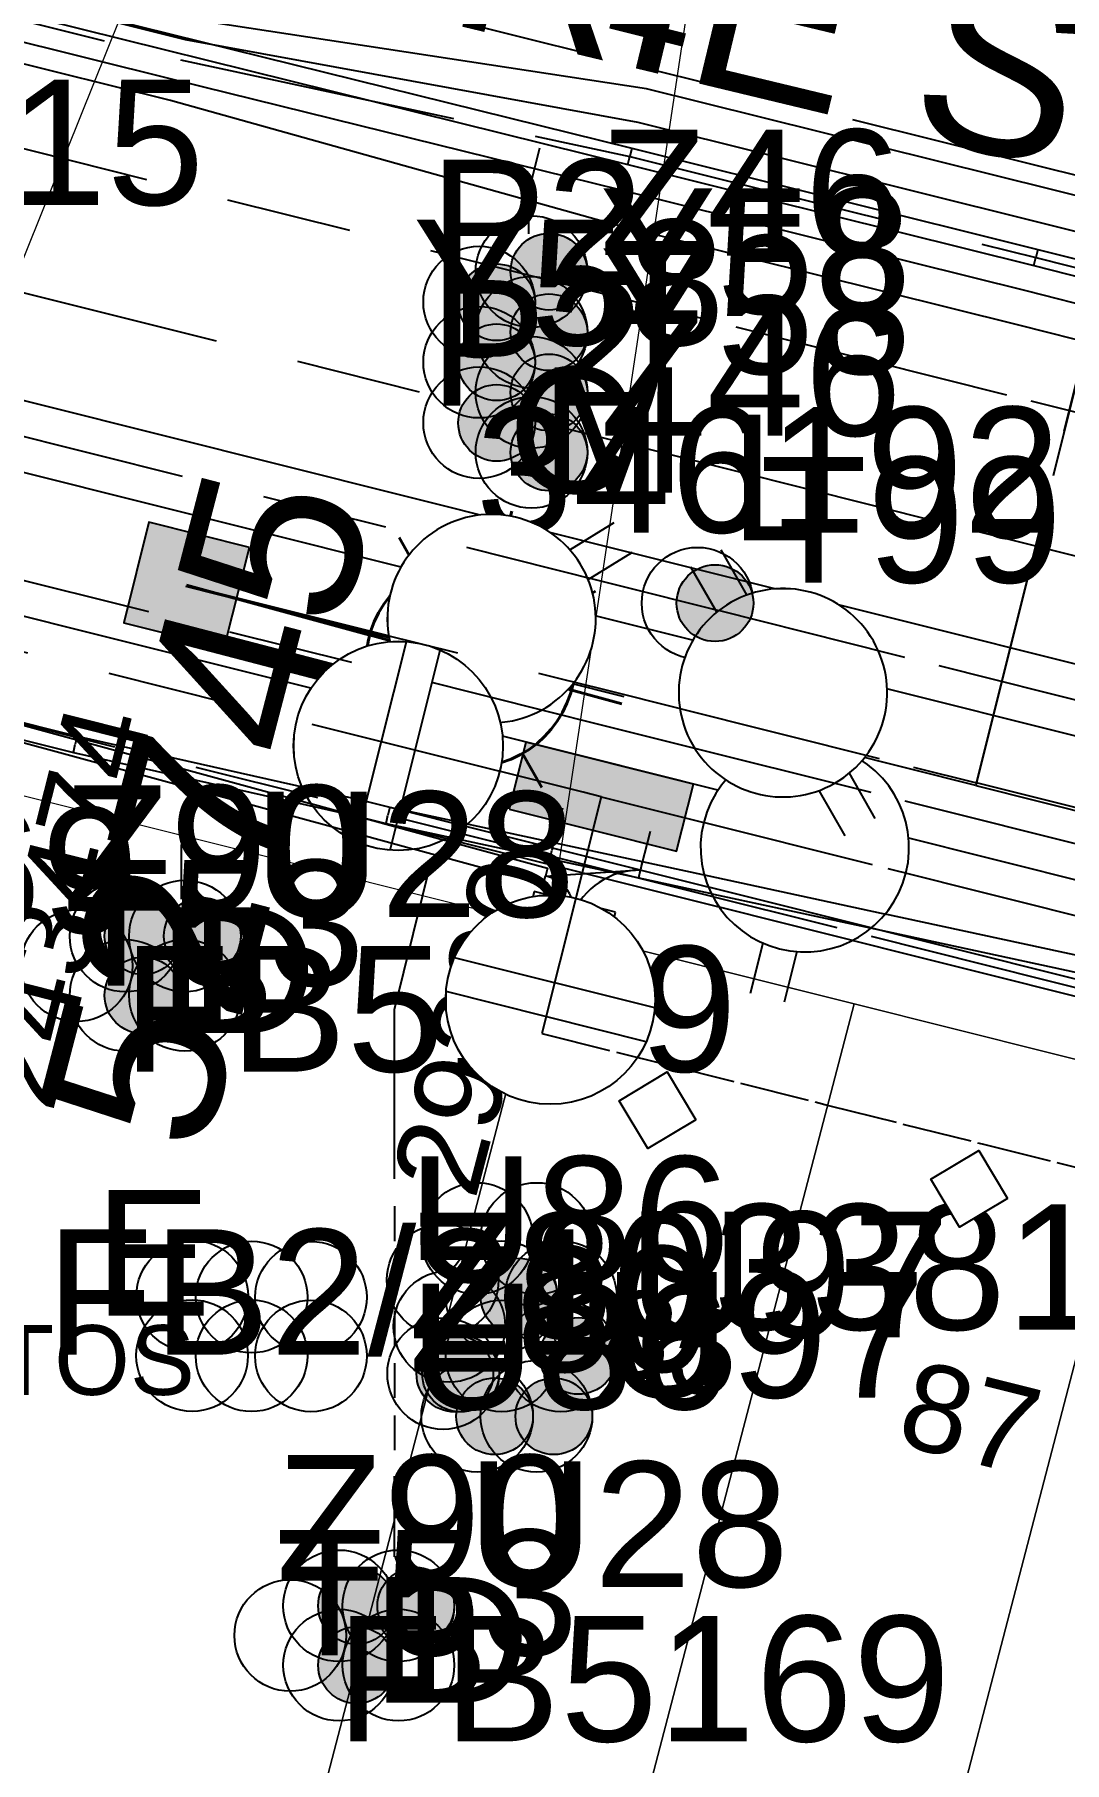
# Model space of a CAD drawing. Header units: metres. Extents: x 313711 to 315840, y 6256069 to 6257554.
# Drawn here: x 315219.02 to 315233.78, y 6256519.27 to 6256544.05 of the extents above; entities that cross this region are included whole.
import ezdxf
from ezdxf.enums import TextEntityAlignment as Align

# ---------------------------------------------------------------- set-up
doc = ezdxf.new("R2010")
doc.units = ezdxf.units.M
for name, pattern in [('Cable Exist OH', [1, 1, 0]), ('Cable Exist UG', [8.2, 4, -1.2, 1.8, -1.2]), ('DASHED', [0.75, 0.5, -0.25])]:
    doc.linetypes.add(name, pattern=pattern)
doc.layers.get('0').update_dxf_attribs({"color": 6})
for name, color, linetype in [('_User DUCT CONFIGS', 7, 'Continuous'), ('_User EARTHING', 7, 'Continuous'), ('Duct_SP_EXT', 7, 'Continuous'), ('Equip_LV_EXT', 7, 'Continuous'), ('Equip_SP_SL_EXT', 7, 'Continuous'), ('Mains_HV_EXT', 7, 'Continuous'), ('Mains_LV_EXT', 7, 'Continuous'), ('Mains_SL_EXT', 7, 'Continuous'), ('Mains_TR_EXT', 7, 'Continuous'), ('Services_SP_EXT', 7, 'Continuous'), ('SupportsUG_SP_LV_EXT', 7, 'Continuous'), ('SupportsUG_SP_LV_SL_EXT', 7, 'Continuous'), ('Trench_SP_EXT', 7, 'Continuous')]:
    doc.layers.add(name, color=color, linetype=linetype)
for name, color, linetype, lineweight in [('Cadastre Land Parcels_SP_EXT', 9, 'Continuous', 5), ('Cadastre Road Names_SP_HV_LV_SL_EXT', 9, 'Continuous', 5), ('Cadastre Roads_SP_EXT', 9, 'Continuous', 5)]:
    doc.layers.add(name, color=color, linetype=linetype, lineweight=lineweight)
doc.layers.add('UNKNOWN_FEATURES', color=1, linetype='DASHED', plot=False)
doc.styles.add('COLUMN_LABEL', font='arial.ttf')
doc.styles.add('iecARIAL', font='arial.ttf', dxfattribs={"height": 2})
doc.styles.add('iecNAME', font='times.ttf')
doc.styles.add('POLE_LABEL', font='arial.ttf')
doc.styles.get("Standard").update_dxf_attribs({"font": 'arial.ttf'})
doc.linetypes.add('Cable E UG', pattern='A,6,-0.5,["E",Standard,S=1.7,R=0,X=0.5,Y=-1],-2.9', length=9.4)
doc.linetypes.add('Cable P UG', pattern='A,6,-0.5,["P",Standard,S=1.7,R=0,X=0.5,Y=-1],-2.9', length=9.4)

# ---------------------------------------------------------------- blocks, each defined once
blk = doc.blocks.new('COLUMN_EXT')
blk.add_hatch(color=256).paths.add_polyline_path([(-1.485, 1.485), (-1.485, -1.485), (1.485, -1.485), (1.485, 1.485)])
blk.add_lwpolyline([(-1.485, -1.485), (1.485, -1.485), (1.485, 1.485), (-1.485, 1.485)], close=True)
for tag, height, style, flags, p in [('ASSET_NUM', 2.5, 'COLUMN_LABEL', 8, (2, 2)), ('STRUCTURE_PLANT_NUMBER', 0.2, 'POLE_LABEL', 9, (1.813, 0.031)), ('STREET_CODE', 0.2, 'COLUMN_LABEL', 9, (1.813, -0.2))]:
    blk.add_attdef(tag, text='', height=height, dxfattribs=dict(style=style, flags=flags)).set_placement(p, align=Align.MIDDLE_LEFT)
at = {"flags": 9}
for tag, p in [('COLUMN_TYPE', (1.813, -0.4)), ('OWNED_BY', (1.813, -0.6)), ('STATE', (1.813, -0.8)), ('USAGE', (1.813, -1)), ('LEGEND', (1.813, -1.2)), ('LOCATION', (1.813, -1.4)), ('STREETNAME', (1.813, -1.6)), ('SUBURB', (1.813, -1.8)), ('NOTES', (1.813, -2))]:
    blk.add_attdef(tag, text='', height=0.2, dxfattribs=at).set_placement(p, align=Align.MIDDLE_LEFT)
at = {"flags": 1}
blk.add_attdef('Z', (1.813, -2.351), '', height=0.2, dxfattribs=at)
blk = doc.blocks.new('PILLAR_EXT')
blk.add_hatch(color=256).paths.add_polyline_path([(-2.475, 0.99), (-2.475, -0.99), (2.475, -0.99), (2.475, 0.99)])
blk.add_lwpolyline([(-2.475, -0.99), (2.475, -0.99), (2.475, 0.99), (-2.475, 0.99)], close=True)
at = {"style": 'iecARIAL', "flags": 8}
blk.add_attdef('ASSET_NUM', (1.5, 3.5), '', height=2.5, dxfattribs=at)
for tag, p, flags in [('OWNED_BY', (0, -0.2), 9), ('STATE', (0, -0.4), 9), ('SUPPORT_TYPE', (0, -0.6), 9), ('USAGE', (0, -0.8), 9), ('LEGEND', (0, -1), 9), ('LOCATION', (0, -1.2), 9), ('NOTES', (0, -1.4), 9), ('PARENT', (0, -1.6), 9), ('STREETNAME', (0, -1.8), 9), ('SUBURB', (0, -2), 1)]:
    blk.add_attdef(tag, p, '', height=0.2, dxfattribs=dict(flags=flags))
blk = doc.blocks.new('DUCT_EXT')
blk.add_circle((0, 0.8), 0.8)
at = {"flags": 1}
blk.add_attdef('Z', (0, 0), '', height=0.2, dxfattribs=at)
at = {"flags": 9}
for tag, p in [('DUCT_CODE', (0, 0)), ('XSECT_TYPE', (0, -0.2)), ('FB_REFERENCE', (0, -0.4)), ('STATE', (0, -0.6)), ('NOTES', (0, -0.8))]:
    blk.add_attdef(tag, text='', height=0.2, dxfattribs=at).set_placement(p, align=Align.MIDDLE_LEFT)
blk = doc.blocks.new('SL_LANTERN_EXT')
at = {"lineweight": 40}
for p, q in [((0, 1.968), (0, 6.468)), ((-1.459, 5.676), (-1.061, 5.278)), ((1.458, 5.676), (1.06, 5.278)), ((-2.25, 4.218), (2.25, 4.218)), ((-1.459, 2.759), (-1.061, 3.157)), ((1.458, 2.759), (1.06, 3.157)), ((0, 0), (0, 2.721))]:
    blk.add_line(p, q, dxfattribs=at)
blk.add_circle((0, 4.218), 1.5, dxfattribs=at)
at = {"style": 'iecARIAL', "flags": 8}
blk.add_attdef('ASSET_NUM', (1.5, 1.5), '', height=2.5, dxfattribs=at)
for tag, p, height, flags in [('CONSTRUCTED_VOLTAGE', (0.981, -0.653), 0.2, 9), ('CONTROL_TYPE', (0.981, -0.853), 0.2, 9), ('LANTERN_PURPOSE', (0.981, -1.053), 0.2, 9), ('LNUMBER', (2.181, -3.253), 2.5, 8), ('LANTERN_TYPE', (0.981, -1.253), 0.2, 9), ('OPERATING_VOLTAGE', (0.981, -1.653), 0.2, 9), ('NO_PHASES', (0.981, -1.453), 0.2, 9), ('ORIENTATION', (0.981, -1.853), 0.2, 9), ('OWNED_BY', (0.981, -2.053), 0.2, 9), ('STATE', (0.981, -2.253), 0.2, 9), ('CEXIST', (0.981, -2.653), 0.2, 9), ('USAGE', (0.981, -2.453), 0.2, 9), ('CNEW', (0.981, -2.853), 0.2, 9), ('CNUMBER', (0.981, -3.053), 0.2, 9), ('CREMOVE', (0.981, -3.253), 0.2, 9), ('CREPLACE', (0.981, -3.453), 0.2, 9), ('LKINGHEIGHT', (0.981, -3.653), 0.2, 9), ('LBRACKET', (0.981, -3.853), 0.2, 9), ('LBRACKETVOCAB', (0.981, -4.053), 0.2, 9), ('LCATEGORY', (0.981, -4.253), 0.2, 9), ('LCHARGE1', (0.981, -4.453), 0.2, 9), ('LCHARGE1PERCENT', (0.981, -4.653), 0.2, 9), ('LCHARGE2', (0.981, -4.853), 0.2, 9), ('LCHARGE2PERCENT', (0.981, -5.053), 0.2, 9), ('LCHARGE3', (0.981, -5.253), 0.2, 9), ('LCHARGE3PERCENT', (0.981, -5.453), 0.2, 9), ('LEXIST', (0.981, -5.653), 0.2, 9), ('LLAMP', (0.981, -5.853), 0.2, 9), ('LLAMPVOCAB', (0.981, -6.053), 0.2, 9), ('LMAST', (0.981, -6.253), 0.2, 9), ('LMASTVOCAB', (0.981, -6.453), 0.2, 9), ('LNEW', (0.981, -6.653), 0.2, 9), ('LANTNUMBER', (0.981, -6.853), 0.2, 9), ('LOUTREACH', (0.981, -7.253), 0.2, 9), ('LOUTREACHVOCAB', (0.981, -7.453), 0.2, 9), ('LRATECODE', (0.981, -7.653), 0.2, 9), ('LREMOVE', (0.981, -7.853), 0.2, 9), ('LREPLACE', (0.981, -8.053), 0.2, 9), ('LTYPE', (0.981, -8.253), 0.2, 9), ('LTYPEVOCAB', (0.981, -8.453), 0.2, 9), ('LEGEND', (0.981, -8.653), 0.2, 9), ('LOCATION', (0.981, -8.853), 0.2, 9), ('NOTES', (0.981, -9.053), 0.2, 9), ('STREETNAME', (0.981, -9.253), 0.2, 9), ('SUBURB', (0.981, -9.453), 0.2, 1)]:
    blk.add_attdef(tag, p, '', height=height, dxfattribs=dict(flags=flags))
blk = doc.blocks.new('CCP_EXT')
at = {"flags": 9}
for tag, p in [('ORIENTATION', (0, -0.8)), ('OWNED_BY', (0, -1)), ('USAGE', (0, -1.2)), ('LEGEND', (0, -1.4)), ('STATE', (0, -1.8)), ('LIFE_SUPPORT', (0, -1.6)), ('NOTES', (0, -2))]:
    blk.add_attdef(tag, text='', height=0.2, dxfattribs=at).set_placement(p, align=Align.MIDDLE_LEFT)
blk.add_wipeout([(0, 0.566), (0.566, 0), (0, -0.566), (-0.566, 0)])
blk.add_lwpolyline([(-0.566, 0), (0, 0.566), (0.566, 0), (0, -0.566), (-0.566, 0)])
at = {"flags": 1}
blk.add_attdef('Z', (0, 0), '', height=0.2, dxfattribs=at)
at = {"flags": 9}
for tag, p in [('CCP_TYPE', (0, 0)), ('CONSTRUCTED_VOLTAGE', (0, -0.2)), ('NO_PHASES', (0, -0.4)), ('OPERATING_VOLTAGE', (0, -0.6))]:
    blk.add_attdef(tag, text='', height=0.2, dxfattribs=at).set_placement(p, align=Align.MIDDLE_LEFT)
blk = doc.blocks.new('WARNING_FEATURE_EXT')
h = blk.add_hatch(color=2)
h.dxf.hatch_style = 1
h.paths.add_polyline_path([(0.001, 1.995), (-0.994, -0.001), (0.997, -0.001)])
at = {"color": 18, "true_color": 0x000000}
blk.add_lwpolyline([(-0.994, -0.001), (0.001, 1.995), (0.997, -0.001)], close=True, dxfattribs=at)
at = {"color": 18, "true_color": 0x000000, "insert": (0.001, 0.872), "char_height": 1.5, "attachment_point": 5, "line_spacing_factor": 1.5, "style": 'iecNAME'}
blk.add_mtext_dynamic_manual_height_columns('!', width=1.5, gutter_width=4, heights=[0], dxfattribs=at)
at = {"color": 2, "flags": 1}
for tag, p in [('STATE', (1.191, 2.008)), ('HAZMAT_ID', (1.191, 0.723))]:
    blk.add_attdef(tag, p, '', height=0.8, dxfattribs=at)
at = {"color": 2}
blk.add_attdef('WARNING_TYPE', text='', height=1, dxfattribs=at).set_placement((-4.067, -1.217), (4.875, -1.217), align=Align.ALIGNED)
at = {"color": 2, "flags": 1}
blk.add_attdef('WARNING_DESC', text='', height=0.8, dxfattribs=at).set_placement((1.191, -0.562), align=Align.MIDDLE_CENTER)
blk = doc.blocks.new('LV_UG_LINKS_OPEN_EXT')
for p, q in [((-0.249, 1.473), (-0.249, 2.22)), ((0.249, 1.473), (0.249, 2.22)), ((-0.249, -1.473), (-0.249, -2.22)), ((0.249, -1.473), (0.249, -2.22))]:
    blk.add_line(p, q)
at = {"flags": 9}
for tag, p in [('ACTUAL_STATUS', (0, 0)), ('CONSTRUCTED_VOLTAGE', (0, -0.2)), ('NO_PHASES', (0, -0.4)), ('OPERATING_VOLTAGE', (0, -0.6)), ('ORIENTATION', (0, -0.8)), ('STATE', (0, -1)), ('SWITCH_TYPE', (0, -1.2)), ('USAGE', (0, -1.4)), ('NOTES', (0, -1.6))]:
    blk.add_attdef(tag, text='', height=0.2, dxfattribs=at).set_placement(p, align=Align.MIDDLE_LEFT)
at = {"flags": 1}
blk.add_attdef('Z', (0, 0), '', height=0.2, dxfattribs=at)
blk.add_wipeout([(-0.249, 1.473), (-0.432, 1.43), (-0.608, 1.365), (-0.774, 1.278), (-0.928, 1.171), (-1.067, 1.045), (-1.19, 0.903), (-1.294, 0.747), (-1.377, 0.579), (-1.439, 0.402), (-1.478, 0.218), (-1.494, 0.031), (-1.486, -0.156), (-1.455, -0.341), (-1.4, -0.521), (-1.324, -0.692), (-1.227, -0.853), (-1.11, -1), (-0.976, -1.131), (-0.827, -1.244), (-0.664, -1.338), (-0.491, -1.411), (-0.311, -1.461), (-0.125, -1.489), (0.062, -1.493), (0.249, -1.473), (0.432, -1.43), (0.608, -1.365), (0.774, -1.278), (0.928, -1.171), (1.067, -1.045), (1.19, -0.903), (1.294, -0.747), (1.377, -0.579), (1.439, -0.402), (1.478, -0.218), (1.494, -0.031), (1.486, 0.156), (1.455, 0.341), (1.4, 0.521), (1.324, 0.692), (1.227, 0.853), (1.11, 1), (0.976, 1.131), (0.827, 1.244), (0.664, 1.338), (0.491, 1.411), (0.311, 1.461), (0.125, 1.489), (-0.062, 1.493)])
blk.add_lwpolyline([(0, -1.494, 1), (0, 1.494, 1)], format="xyb", close=True)
blk = doc.blocks.new('LV_UG_LINKS_CLOSED_EXT')
blk.add_wipeout([(-1.056, 1.057), (-1.18, 0.916), (-1.286, 0.761), (-1.371, 0.594), (-1.435, 0.417), (-1.476, 0.234), (-1.493, 0.047), (-1.487, -0.14), (-1.458, -0.326), (-1.406, -0.506), (-1.331, -0.678), (-1.236, -0.839), (-1.121, -0.988), (-0.988, -1.12), (-0.84, -1.235), (-0.679, -1.331), (-0.506, -1.406), (-0.326, -1.458), (-0.141, -1.487), (0.047, -1.493), (0.233, -1.476), (0.416, -1.435), (0.593, -1.371), (0.76, -1.286), (0.915, -1.181), (1.056, -1.057), (1.18, -0.916), (1.286, -0.761), (1.371, -0.594), (1.435, -0.417), (1.476, -0.234), (1.493, -0.047), (1.487, 0.14), (1.458, 0.326), (1.406, 0.506), (1.331, 0.678), (1.236, 0.839), (1.121, 0.988), (0.988, 1.12), (0.84, 1.235), (0.679, 1.331), (0.506, 1.406), (0.326, 1.458), (0.141, 1.487), (-0.047, 1.493), (-0.233, 1.476), (-0.416, 1.435), (-0.593, 1.371), (-0.76, 1.286), (-0.915, 1.181)])
for p, q in [((-0.25, -1.479), (-0.25, 1.479)), ((0.25, -1.479), (0.25, 1.479))]:
    blk.add_line(p, q)
blk.add_circle((0, 0), 1.5)
at = {"flags": 9}
for tag, p in [('ACTUAL_STATUS', (0, 0)), ('CONSTRUCTED_VOLTAGE', (0, -0.2)), ('NO_PHASES', (0, -0.4)), ('OPERATING_VOLTAGE', (0, -0.6)), ('ORIENTATION', (0, -0.8)), ('STATE', (0, -1)), ('SWITCH_TYPE', (0, -1.2)), ('USAGE', (0, -1.4)), ('NOTES', (0, -1.6))]:
    blk.add_attdef(tag, text='', height=0.2, dxfattribs=at).set_placement(p, align=Align.MIDDLE_LEFT)
at = {"flags": 1}
blk.add_attdef('Z', (0, 0), '', height=0.2, dxfattribs=at)
blk = doc.blocks.new('CABLE_LARGE_EXT')
h = blk.add_hatch(color=256)
edge = h.paths.add_edge_path()
edge.add_arc((0, 0.55), 0.55, 0, 360)
blk.add_circle((0, 0.55), 0.55)
at = {"flags": 1}
blk.add_attdef('Z', (0, 0), '', height=0.2, dxfattribs=at)
at = {"flags": 9}
for tag, p in [('COND_CODE', (0, 0)), ('FB_REFERENCE', (0, -0.2)), ('STATE', (0, -0.4)), ('XSECT_SIZE', (0, -0.6)), ('NOTES', (0, -0.8))]:
    blk.add_attdef(tag, text='', height=0.2, dxfattribs=at).set_placement(p, align=Align.MIDDLE_LEFT)

msp = doc.modelspace()

# ---------------------------------------------------------------- linework, layer by layer
at = {"layer": '_User DUCT CONFIGS'}
for points in [[(315226.104, 6256541.188), (315226.104, 6256541.79), (315226.261, 6256542.422)], [(315229.116, 6256535.462), (315229.116, 6256534.889), (315228.96, 6256534.261)], [(315221.127, 6256531.651), (315221.127, 6256532.419), (315221.313, 6256533.137)], [(315224.176, 6256527.638), (315224.176, 6256530.069), (315224.718, 6256532.245)], [(315224.176, 6256522.217), (315224.176, 6256523.374)]]:
    msp.add_lwpolyline(points, dxfattribs=at)
at = {"layer": 'Cadastre Land Parcels_SP_EXT', "linetype": 'Continuous'}
for points in [[(315221.13, 6256511.074), (315226.394, 6256531.243), (315216.042, 6256533.835), (315207.255, 6256536.036), (315199.169, 6256504.943), (315202.436, 6256504.133), (315218.293, 6256500.204), (315221.13, 6256511.074)], [(315221.13, 6256511.074), (315225.501, 6256509.983), (315230.764, 6256530.148), (315226.394, 6256531.243), (315221.13, 6256511.074)], [(315234.993, 6256529.087), (315230.764, 6256530.148), (315225.501, 6256509.983), (315229.741, 6256508.924), (315234.993, 6256529.087)], [(315238.509, 6256528.207), (315234.993, 6256529.087), (315229.741, 6256508.924), (315233.243, 6256508.049), (315238.509, 6256528.207)]]:
    msp.add_lwpolyline(points, close=True, dxfattribs=at)
at = {"layer": 'Cadastre Roads_SP_EXT', "linetype": 'Continuous'}
msp.add_lwpolyline([(315222.929, 6256550.959), (315217.956, 6256552.201), (315213.304, 6256553.364), (315208.599, 6256554.541), (315203.954, 6256555.703), (315201.753, 6256556.245), (315198.527, 6256557.041), (315176.203, 6256562.542), (315170.346, 6256555.388), (315169.366, 6256554.193), (315163.464, 6256546.982), (315184.182, 6256541.818), (315207.255, 6256536.036), (315216.042, 6256533.835), (315222.929, 6256550.959)], close=True, dxfattribs=at)
at = {"layer": 'Duct_SP_EXT'}
for p, q in [((315213.019, 6256546.026), (315227.579, 6256542.416)), ((315212.961, 6256545.794), (315227.521, 6256542.184)), ((315227.579, 6256542.416), (315227.55, 6256542.3)), ((315227.579, 6256542.416), (315233.399, 6256540.966)), ((315227.521, 6256542.184), (315227.55, 6256542.3)), ((315227.521, 6256542.184), (315233.341, 6256540.734)), ((315233.341, 6256540.734), (315233.37, 6256540.85)), ((315233.399, 6256540.966), (315233.37, 6256540.85)), ((315233.399, 6256540.966), (315248.91, 6256537.016)), ((315233.341, 6256540.734), (315248.851, 6256536.784)), ((315211.483, 6256536.028), (315219.632, 6256533.988)), ((315211.428, 6256535.795), (315219.576, 6256533.754)), ((315219.632, 6256533.988), (315219.604, 6256533.871)), ((315219.576, 6256533.754), (315219.604, 6256533.871)), ((315226.458, 6256532.463), (315226.433, 6256532.346)), ((315226.458, 6256532.463), (315226.433, 6256532.346)), ((315226.407, 6256532.228), (315226.433, 6256532.346)), ((315226.407, 6256532.228), (315226.433, 6256532.346))]:
    msp.add_line(p, q, dxfattribs=at)
at = {"layer": 'Mains_LV_EXT', "linetype": 'Cable Exist UG'}
msp.add_lwpolyline([(315244.457, 6256539.409), (315242.585, 6256539.877), (315227.085, 6256543.736), (315227.085, 6256543.736), (315221.475, 6256545.137), (315216.502, 6256546.38), (315211.849, 6256547.543), (315207.142, 6256548.721), (315202.509, 6256549.88), (315200.317, 6256550.42), (315197.091, 6256551.215), (315178.598, 6256555.772), (315178.598, 6256555.772), (315177.403, 6256558.126)], dxfattribs=at)
at = {"layer": 'Mains_SL_EXT', "linetype": 'Cable Exist UG'}
msp.add_lwpolyline([(315232.52, 6256533.316), (315235.252, 6256544.279), (315243.19, 6256542.302), (315251.302, 6256540.275)], dxfattribs=at)
at = {"layer": 'Trench_SP_EXT', "linetype": 'Cable Exist UG'}
for points in [[(315251.361, 6256540.495), (315242.656, 6256542.68), (315235.309, 6256544.51), (315232.511, 6256533.28)], [(315232.511, 6256533.28), (315224.537, 6256535.287), (315221.187, 6256536.131)], [(315226.341, 6256531.978), (315227.704, 6256532.071)], [(315226.716, 6256531.417), (315226.633, 6256531.115)]]:
    msp.add_lwpolyline(points, dxfattribs=at)
for points in [[(315226.341, 6256531.978, -0.413259), (315226.729, 6256531.469)], [(315226.716, 6256531.417, -0.295336), (315227.704, 6256532.071)]]:
    msp.add_lwpolyline(points, format="xyb", dxfattribs=at)
at = {"layer": 'UNKNOWN_FEATURES'}
for points in [[(315224.247, 6256533.497), (315224.085, 6256532.852)], [(315226.584, 6256532.952), (315226.433, 6256532.346)], [(315227.842, 6256532.621), (315227.704, 6256532.071)], [(315226.182, 6256531.757), (315226.085, 6256531.369), (315227.249, 6256531.077), (315227.346, 6256531.465), (315226.182, 6256531.757)], [(315226.378, 6256531.179), (315226.863, 6256531.057), (315226.741, 6256530.572), (315226.256, 6256530.694), (315226.378, 6256531.179)], [(315224.176, 6256527.247), (315224.176, 6256523.691)]]:
    msp.add_lwpolyline(points, dxfattribs=at)

# ---------------------------------------------------------------- block references
at = {"layer": '_User DUCT CONFIGS'}
for name, p, rotation in [('DUCT_EXT', (315226.942, 6256540.647), 90.0000000000002), ('CABLE_LARGE_EXT', (315226.942, 6256540.647), 89.99901735989029), ('DUCT_EXT', (315226.192, 6256540.208), 89.73288901136623), ('CABLE_LARGE_EXT', (315226.192, 6256540.208), 90.0000000000002), ('DUCT_EXT', (315226.942, 6256539.775), 89.73288901136623), ('CABLE_LARGE_EXT', (315226.942, 6256539.775), 89.73288901136623), ('DUCT_EXT', (315226.192, 6256539.345), 89.73288901136623), ('CABLE_LARGE_EXT', (315226.192, 6256539.345), 89.73288901136623), ('DUCT_EXT', (315226.942, 6256538.912), 89.73288901136623), ('CABLE_LARGE_EXT', (315226.942, 6256538.912), 89.73288901136623), ('DUCT_EXT', (315226.192, 6256538.478), 89.73288901136623), ('DUCT_EXT', (315226.942, 6256538.056), 90.0000000000002), ('DUCT_EXT', (315229.322, 6256535.894), 90.0000000000002), ('DUCT_EXT', (315221.124, 6256531.12), 90.03147383350176), ('DUCT_EXT', (315221.974, 6256531.121), 90.0314743671105), ('CABLE_LARGE_EXT', (315221.124, 6256531.12), 90.04387943399819), ('CABLE_LARGE_EXT', (315221.974, 6256531.121), 90.04387943399819), ('DUCT_EXT', (315220.424, 6256530.695), 90.03147383350176), ('DUCT_EXT', (315221.124, 6256530.27), 90.0314743671105), ('DUCT_EXT', (315221.974, 6256530.271), 90.0314743671105), ('CABLE_LARGE_EXT', (315221.124, 6256530.27), 90.04387943399819), ('DUCT_EXT', (315226.163, 6256526.784), 90.0000000000002), ('DUCT_EXT', (315227.013, 6256526.784), 90.0000000000002), ('DUCT_EXT', (315225.67, 6256526.191), 90.0000000000002), ('DUCT_EXT', (315222.079, 6256525.956), 90.0000000000002), ('DUCT_EXT', (315222.93, 6256525.944), 90.0000000000002), ('DUCT_EXT', (315223.781, 6256525.941), 90.0000000000002), ('DUCT_EXT', (315226.513, 6256525.949), 90.0000000000002), ('DUCT_EXT', (315227.363, 6256525.949), 90.0000000000002), ('CABLE_LARGE_EXT', (315226.513, 6256525.949), 89.94501370041212), ('DUCT_EXT', (315225.765, 6256525.524), 90.0000000000002), ('DUCT_EXT', (315222.078, 6256525.103), 89.94547106992339), ('DUCT_EXT', (315222.93, 6256525.101), 89.94547106992339), ('DUCT_EXT', (315223.781, 6256525.099), 90.0000000000002), ('DUCT_EXT', (315226.513, 6256525.099), 90.0000000000002), ('DUCT_EXT', (315227.363, 6256525.099), 90.0000000000002), ('DUCT_EXT', (315225.676, 6256524.846), 90.0000000000002), ('CABLE_LARGE_EXT', (315227.363, 6256525.099), 89.96972528503073), ('CABLE_LARGE_EXT', (315225.594, 6256524.846), 90.00374356399374), ('CABLE_LARGE_EXT', (315225.676, 6256524.846), 90.00961709314949), ('DUCT_EXT', (315226.163, 6256524.234), 90.0000000000002), ('DUCT_EXT', (315227.013, 6256524.234), 90.0000000000002), ('CABLE_LARGE_EXT', (315226.163, 6256524.234), 89.94501370041212), ('CABLE_LARGE_EXT', (315227.013, 6256524.234), 90.0000000000002), ('DUCT_EXT', (315224.184, 6256521.517), 90.03147383350176), ('DUCT_EXT', (315225.034, 6256521.517), 90.0314743671105), ('CABLE_LARGE_EXT', (315224.184, 6256521.517), 90.04387943399819), ('CABLE_LARGE_EXT', (315225.034, 6256521.517), 90.04387943399819), ('DUCT_EXT', (315223.484, 6256521.092), 90.03147383350176), ('DUCT_EXT', (315224.185, 6256520.667), 90.0314743671105), ('DUCT_EXT', (315225.035, 6256520.667), 90.0314743671105), ('CABLE_LARGE_EXT', (315224.185, 6256520.667), 90.04387943399819)]:
    msp.add_blockref(name, p, dxfattribs=dict(at, rotation=rotation))
at = {"layer": '_User EARTHING'}
ref = msp.add_blockref('WARNING_FEATURE_EXT', (315217.855, 6256525.758), dxfattribs=at)
ref.add_attrib('WARNING_TYPE', 'ASBESTOS', (315213.788, 6256524.541), dxfattribs={"layer": '0', "color": 2, "height": 1})
at = {"layer": 'Equip_SP_SL_EXT'}
ref = msp.add_blockref('SL_LANTERN_EXT', (315221.199, 6256536.152), dxfattribs=dict(at, rotation=254.7302461871733))
ref.add_attrib('ASSET_NUM', '52745', dxfattribs={"layer": '0', "height": 2.5, "rotation": 75.3725, "style": 'iecARIAL'}).set_placement((315222.699, 6256537.652), align=Align.MIDDLE_RIGHT)
at = {"layer": 'SupportsUG_SP_LV_EXT'}
ref = msp.add_blockref('PILLAR_EXT', (315227.142, 6256533.118), dxfattribs=dict(at, xscale=0.5, yscale=0.5, zscale=0.5, rotation=345.9247958457788))
ref.add_attrib('ASSET_NUM', '29290', dxfattribs={"layer": '0', "height": 1.25, "rotation": 75.2444, "style": 'iecARIAL'}).set_placement((315225.964, 6256532.173), align=Align.MIDDLE_RIGHT)
at = {"layer": 'SupportsUG_SP_LV_SL_EXT'}
ref = msp.add_blockref('COLUMN_EXT', (315221.199, 6256536.152), dxfattribs=dict(at, xscale=0.5, yscale=0.5, zscale=0.5, rotation=165.9438568762627))
ref.add_attrib('ASSET_NUM', '243474', dxfattribs={"layer": '0', "height": 1.25, "rotation": 75.845, "style": 'COLUMN_LABEL'}).set_placement((315220.093, 6256534.371), align=Align.MIDDLE_RIGHT)

# ---------------------------------------------------------------- texts
at = {"layer": '_User DUCT CONFIGS'}
for s, p in [('338115', (315213.062, 6256541.602)), ('Z46', (315227.118, 6256540.885)), ('P2', (315224.679, 6256540.455)), ('Y58', (315227.116, 6256540.043)), ('Y58', (315224.44, 6256539.592)), ('Y58', (315227.116, 6256539.18)), ('P2', (315224.679, 6256538.725)), ('Z46', (315227.118, 6256538.294)), ('C', (315225.799, 6256537.476)), ('M', (315226.266, 6256537.476)), ('346192', (315225.339, 6256536.906)), ('L', (315228.982, 6256536.796)), ('FB5169', (315211.707, 6256531.164)), ('B', (315220.794, 6256529.732)), ('D', (315221.244, 6256529.732)), ('FB5169', (315220.28, 6256529.176)), ('E', (315219.874, 6256525.678)), ('338115', (315228.746, 6256525.475)), ('FB2/21', (315219.181, 6256525.116)), ('Z80', (315224.378, 6256525.353)), ('Z80', (315224.382, 6256524.873)), ('U97', (315227.174, 6256524.503)), ('U86', (315224.387, 6256524.336)), ('Z90', (315222.482, 6256521.879)), ('U28', (315225.22, 6256521.788)), ('T53', (315222.482, 6256520.806)), ('B', (315223.854, 6256520.128)), ('D', (315224.304, 6256520.128)), ('FB5169', (315223.34, 6256519.572))]:
    msp.add_text(s, height=1.8, dxfattribs=at).set_placement(p)
at = {"layer": 'Cadastre Land Parcels_SP_EXT'}
for s, rotation, p in [('85', 346.1063, (315227.076, 6256524.914)), ('87', 345.8597, (315231.335, 6256523.848))]:
    msp.add_text(s, height=1.25, rotation=rotation, dxfattribs=at).set_placement(p)
at = {"layer": 'Cadastre Road Names_SP_HV_LV_SL_EXT'}
msp.add_text('MACQUARIE ST', height=2.5, rotation=346.4768, dxfattribs=at).set_placement((315209.969, 6256547.811))
at = {"layer": 'Mains_LV_EXT'}
msp.add_text('T61', height=1.8, rotation=346.0191, dxfattribs=at).set_placement((315224.223, 6256544.89))

# ---------------------------------------------------------------- next in the draw order: block references
at = {"layer": 'Services_SP_EXT'}
for p, rotation in [((315227.948, 6256528.622), 165.9248085127123), ((315232.415, 6256527.497), 165.9209774077312)]:
    msp.add_blockref('CCP_EXT', p, dxfattribs=dict(at, rotation=rotation))

# ---------------------------------------------------------------- next in the draw order: linework, layer by layer
at = {"layer": 'Cadastre Roads_SP_EXT', "linetype": 'Continuous'}
msp.add_lwpolyline([(315258.434, 6256542.102), (315244.036, 6256545.698), (315244.036, 6256545.698), (315229.123, 6256549.412), (315226.394, 6256531.244), (315230.764, 6256530.148), (315234.993, 6256529.087), (315238.509, 6256528.207), (315242.714, 6256527.153), (315247.157, 6256526.038), (315255.926, 6256523.84)], dxfattribs=at)
at = {"layer": 'Mains_HV_EXT', "linetype": 'Cable P UG'}
for points in [[(315095.685, 6256578.517), (315148.978, 6256565.42), (315153.723, 6256564.254), (315175.29, 6256558.84), (315175.126, 6256558.172), (315175.126, 6256558.172), (315197.45, 6256552.672), (315200.676, 6256551.876), (315202.87, 6256551.336), (315207.332, 6256550.239), (315205.244, 6256542.21), (315208.591, 6256541.371), (315217.378, 6256539.171), (315217.378, 6256539.171), (315227.731, 6256536.579), (315232.102, 6256535.483), (315236.33, 6256534.422), (315239.846, 6256533.542), (315244.052, 6256532.487), (315248.495, 6256531.373), (315257.262, 6256529.175), (315264.065, 6256527.472), (315296.106, 6256519.458), (315313.849, 6256515.017)], [(315385.608, 6256502.285), (315365.238, 6256507.415), (315353.599, 6256510.335), (315333.228, 6256515.425), (315319.878, 6256518.785), (315308.227, 6256521.735), (315296.618, 6256524.705), (315290.531, 6256526.214), (315280.812, 6256528.574), (315271.093, 6256530.934), (315258.45, 6256533.964), (315248.757, 6256536.415), (315233.248, 6256540.365), (315227.429, 6256541.815), (315221.038, 6256543.391), (315216.065, 6256544.633), (315211.412, 6256545.797), (315206.705, 6256546.974), (315202.075, 6256548.133), (315199.887, 6256548.672), (315196.66, 6256549.468), (315174.34, 6256554.967), (315147.836, 6256560.758), (315094.54, 6256573.856)], [(315385.486, 6256501.8), (315365.116, 6256506.93), (315353.477, 6256509.85), (315333.107, 6256514.94), (315319.755, 6256518.3), (315308.103, 6256521.251), (315296.496, 6256524.22), (315290.412, 6256525.729), (315280.694, 6256528.088), (315270.975, 6256530.448), (315258.331, 6256533.479), (315248.634, 6256535.931), (315233.126, 6256539.88), (315227.309, 6256541.33), (315220.966, 6256543.1), (315215.993, 6256544.342), (315211.339, 6256545.506), (315206.633, 6256546.683), (315202.003, 6256547.842), (315199.815, 6256548.38), (315196.588, 6256549.176), (315174.272, 6256554.675), (315147.768, 6256560.466), (315094.468, 6256573.565)], [(315189.156, 6256441.621), (315186.465, 6256445.044), (315179.6, 6256477.795), (315192.447, 6256480.488), (315192.447, 6256480.488), (315192.145, 6256481.926), (315191.679, 6256485.361), (315191.588, 6256488.842), (315191.766, 6256492.252), (315192.216, 6256495.667), (315192.955, 6256498.923), (315194.814, 6256506.076), (315195.254, 6256507.769), (315195.254, 6256507.769), (315204.022, 6256541.485), (315208.348, 6256540.401), (315217.135, 6256538.2), (315227.488, 6256535.609), (315231.859, 6256534.513), (315236.087, 6256533.452), (315239.603, 6256532.572), (315243.809, 6256531.517), (315248.251, 6256530.403), (315257.019, 6256528.205)], [(315191.242, 6256441.363), (315188.423, 6256445.455), (315181.967, 6256476.248), (315194.814, 6256478.941), (315194.117, 6256482.266), (315193.675, 6256485.522), (315193.589, 6256488.816), (315193.759, 6256492.069), (315194.187, 6256495.315), (315194.898, 6256498.45), (315196.75, 6256505.572), (315197.19, 6256507.265), (315205.459, 6256539.063), (315207.862, 6256538.461), (315216.65, 6256536.26), (315227.002, 6256533.669), (315231.372, 6256532.573), (315235.601, 6256531.512), (315239.117, 6256530.632), (315243.322, 6256529.577), (315247.765, 6256528.463), (315256.533, 6256526.265)]]:
    msp.add_lwpolyline(points, dxfattribs=at)
at = {"layer": 'Mains_LV_EXT', "linetype": 'Cable Exist OH'}
msp.add_lwpolyline([(315232.603, 6256528.14), (315234.629, 6256527.632), (315236.352, 6256527.201)], dxfattribs=at)
at = {"layer": 'Mains_SL_EXT', "linetype": 'Cable Exist UG'}
msp.add_lwpolyline([(315266.077, 6256524.907), (315263.579, 6256525.532), (315256.776, 6256527.235), (315248.008, 6256529.433), (315243.566, 6256530.547), (315239.36, 6256531.602), (315235.844, 6256532.482), (315232.52, 6256533.316)], dxfattribs=at)
at = {"layer": 'Trench_SP_EXT', "linetype": 'Cable Exist UG'}
msp.add_lwpolyline([(315232.511, 6256533.28), (315263.389, 6256525.509), (315266.064, 6256524.847)], dxfattribs=at)

# ---------------------------------------------------------------- next in the draw order: texts
at = {"layer": '_User DUCT CONFIGS'}
for s, p in [('U86', (315224.376, 6256526.162)), ('U97', (315227.524, 6256525.367))]:
    msp.add_text(s, height=1.8, dxfattribs=at).set_placement(p)

# ---------------------------------------------------------------- next in the draw order: block references
at = {"layer": 'Equip_LV_EXT', "rotation": 345.9228263943103}
msp.add_blockref('LV_UG_LINKS_OPEN_EXT', (315230.059, 6256532.387), dxfattribs=at)

# ---------------------------------------------------------------- next in the draw order: block references
at = {"layer": 'Equip_LV_EXT', "rotation": 209.7987752180792}
msp.add_blockref('LV_UG_LINKS_OPEN_EXT', (315229.745, 6256534.609), dxfattribs=at)

# ---------------------------------------------------------------- next in the draw order: linework, layer by layer
at = {"layer": 'Duct_SP_EXT'}
msp.add_line((315226.458, 6256532.463), (315227.729, 6256532.189), dxfattribs=at)

# ---------------------------------------------------------------- next in the draw order: block references
at = {"layer": 'Equip_LV_EXT', "rotation": 301.6260953868502}
msp.add_blockref('LV_UG_LINKS_OPEN_EXT', (315225.569, 6256535.672), dxfattribs=at)

# ---------------------------------------------------------------- next in the draw order: texts
at = {"layer": '_User DUCT CONFIGS'}
msp.add_text('T99', height=1.8, dxfattribs=at).set_placement((315229.416, 6256536.189))

# ---------------------------------------------------------------- next in the draw order: block references
for p, rotation in [((315226.192, 6256538.478), 90.0000000000002), ((315226.942, 6256538.055), 90.0000000000002), ((315229.322, 6256535.894), 89.95371849291912)]:
    msp.add_blockref('CABLE_LARGE_EXT', p, dxfattribs=dict(at, rotation=rotation))
at = {"layer": 'Equip_LV_EXT', "rotation": 345.942860139003}
msp.add_blockref('LV_UG_LINKS_CLOSED_EXT', (315224.232, 6256533.847), dxfattribs=at)

# ---------------------------------------------------------------- next in the draw order: linework, layer by layer
at = {"layer": 'Duct_SP_EXT'}
for p, q in [((315219.632, 6256533.988), (315223.73, 6256533.065)), ((315219.576, 6256533.754), (315223.675, 6256532.831)), ((315223.675, 6256532.831), (315223.703, 6256532.948)), ((315223.73, 6256533.065), (315223.703, 6256532.948)), ((315224.111, 6256532.97), (315224.085, 6256532.852)), ((315224.111, 6256532.97), (315226.458, 6256532.463)), ((315224.06, 6256532.735), (315224.085, 6256532.852)), ((315224.06, 6256532.735), (315226.407, 6256532.228))]:
    msp.add_line(p, q, dxfattribs=at)
at = {"layer": 'Mains_SL_EXT', "linetype": 'Cable Exist UG'}
msp.add_lwpolyline([(315221.199, 6256536.152), (315227.244, 6256534.639), (315231.616, 6256533.543), (315231.616, 6256533.543), (315232.52, 6256533.316)], dxfattribs=at)

# ---------------------------------------------------------------- next in the draw order: block references
at = {"layer": 'Equip_LV_EXT', "rotation": 75.92500742189792}
msp.add_blockref('LV_UG_LINKS_CLOSED_EXT', (315226.412, 6256530.208), dxfattribs=at)

# ---------------------------------------------------------------- next in the draw order: texts
at = {"layer": '_User DUCT CONFIGS'}
for s, p in [('Z90', (315219.422, 6256531.482)), ('T53', (315219.422, 6256530.409))]:
    msp.add_text(s, height=1.8, dxfattribs=at).set_placement(p)

# ---------------------------------------------------------------- next in the draw order: linework, layer by layer
at = {"layer": 'Duct_SP_EXT'}
for p, q in [((315217.203, 6256534.596), (315226.372, 6256532.094)), ((315217.145, 6256534.363), (315226.309, 6256531.863)), ((315223.73, 6256533.065), (315244.1, 6256527.96)), ((315223.675, 6256532.831), (315244.045, 6256527.726)), ((315226.407, 6256532.228), (315227.679, 6256531.954)), ((315227.729, 6256532.189), (315227.704, 6256532.071)), ((315227.729, 6256532.189), (315227.704, 6256532.071)), ((315227.729, 6256532.189), (315241.422, 6256529.233)), ((315226.309, 6256531.863), (315226.341, 6256531.978)), ((315226.372, 6256532.094), (315226.341, 6256531.978)), ((315227.679, 6256531.954), (315227.704, 6256532.071)), ((315227.679, 6256531.954), (315227.704, 6256532.071)), ((315227.679, 6256531.954), (315241.371, 6256528.998))]:
    msp.add_line(p, q, dxfattribs=at)
at = {"layer": 'Mains_HV_EXT', "linetype": 'Cable Exist UG'}
for points in [[(315206.066, 6256541.488), (315208.47, 6256540.886), (315217.257, 6256538.686), (315227.609, 6256536.094), (315231.98, 6256534.998), (315236.209, 6256533.937), (315239.725, 6256533.057), (315243.899, 6256532.012), (315249.346, 6256534.768), (315258.113, 6256532.57), (315264.914, 6256530.868), (315270.606, 6256529.444), (315273.682, 6256541.448), (315273.682, 6256541.448), (315279.733, 6256565.066), (315284.798, 6256584.832), (315298.033, 6256581.441)], [(315265.912, 6256526.495), (315263.943, 6256526.987), (315257.141, 6256528.69), (315248.373, 6256530.888), (315244.903, 6256535.882), (315240.697, 6256536.937), (315237.181, 6256537.817), (315232.953, 6256538.878), (315228.581, 6256539.974), (315218.228, 6256542.566), (315206.6, 6256545.498), (315207.635, 6256549.628), (315207.385, 6256549.691), (315202.75, 6256550.85), (315200.557, 6256551.39), (315197.33, 6256552.186), (315192.407, 6256553.399), (315187.79, 6256556.597), (315175.485, 6256559.629), (315172.135, 6256560.5), (315171.423, 6256557.572), (315153.246, 6256562.312), (315148.5, 6256563.478), (315095.208, 6256576.575)], [(315196.545, 6256506.476), (315197.377, 6256509.908), (315197.377, 6256509.908), (315203.057, 6256531.815), (315202.416, 6256537.294), (315204.166, 6256544.026), (315208.956, 6256542.826), (315208.956, 6256542.826), (315217.742, 6256540.626), (315228.095, 6256538.034), (315232.467, 6256536.938), (315236.695, 6256535.877), (315240.211, 6256534.997), (315244.417, 6256533.942), (315248.86, 6256532.828), (315257.627, 6256530.63), (315264.429, 6256528.927), (315296.471, 6256520.913), (315314.97, 6256516.283), (315328.776, 6256512.832), (315332.858, 6256511.809), (315354.205, 6256506.469), (315355.15, 6256506.232)], [(315205.529, 6256539.561), (315207.984, 6256538.946), (315216.771, 6256536.745), (315216.771, 6256536.745), (315227.123, 6256534.154), (315231.494, 6256533.058), (315231.494, 6256533.058), (315235.723, 6256531.997), (315239.239, 6256531.117), (315243.444, 6256530.062), (315247.887, 6256528.948), (315256.655, 6256526.75), (315263.458, 6256525.047), (315295.5, 6256517.032), (315313.999, 6256512.403), (315327.805, 6256508.952), (315331.886, 6256507.929), (315353.235, 6256502.588), (315359.157, 6256501.107), (315372.834, 6256497.689)], [(315195.071, 6256509.05), (315201.124, 6256532.328), (315201.124, 6256532.328), (315204.351, 6256536.817), (315204.592, 6256537.734), (315207.498, 6256537.006), (315207.498, 6256537.006), (315216.285, 6256534.805), (315226.637, 6256532.214), (315231.008, 6256531.118), (315235.236, 6256530.057), (315238.752, 6256529.177), (315242.958, 6256528.122), (315247.4, 6256527.008), (315256.169, 6256524.81)]]:
    msp.add_lwpolyline(points, dxfattribs=at)
at = {"layer": 'Mains_HV_EXT', "linetype": 'Cable E UG'}
for points in [[(315385.974, 6256503.74), (315365.604, 6256508.87), (315353.963, 6256511.79), (315333.593, 6256516.88), (315320.245, 6256520.24), (315308.597, 6256523.189), (315296.984, 6256526.16), (315290.888, 6256527.671), (315281.166, 6256530.032), (315271.445, 6256532.392), (315258.809, 6256535.421), (315249.126, 6256537.869), (315233.614, 6256541.82), (315227.791, 6256543.27), (315221.247, 6256544.267), (315216.284, 6256545.507), (315211.63, 6256546.67), (315206.924, 6256547.848), (315202.292, 6256549.006), (315200.102, 6256549.546), (315196.875, 6256550.341), (315174.544, 6256555.844), (315148.039, 6256561.635), (315094.754, 6256574.73)], [(315385.852, 6256503.255), (315365.482, 6256508.385), (315353.841, 6256511.305), (315333.472, 6256516.395), (315320.122, 6256519.755), (315308.473, 6256522.705), (315296.862, 6256525.675), (315290.769, 6256527.186), (315281.048, 6256529.546), (315271.327, 6256531.906), (315258.69, 6256534.936), (315249.003, 6256537.385), (315233.492, 6256541.335), (315227.671, 6256542.785), (315221.184, 6256543.973), (315216.211, 6256545.215), (315211.557, 6256546.379), (315206.851, 6256547.556), (315202.22, 6256548.715), (315200.03, 6256549.254), (315196.804, 6256550.05), (315174.475, 6256555.552), (315147.652, 6256561.428), (315094.683, 6256574.439)]]:
    msp.add_lwpolyline(points, dxfattribs=at)
at = {"layer": 'Mains_LV_EXT', "linetype": 'Cable Exist UG'}
for points in [[(315227.142, 6256533.118), (315226.88, 6256533.183), (315205.818, 6256538.457), (315196.172, 6256501.661), (315215.456, 6256496.786), (315217.419, 6256498.36)], [(315227.142, 6256533.118), (315226.291, 6256529.723)], [(315227.142, 6256533.118), (315231.251, 6256532.088), (315235.48, 6256531.027), (315235.48, 6256531.027), (315238.995, 6256530.147), (315243.201, 6256529.092), (315247.643, 6256527.978), (315256.412, 6256525.78), (315259.684, 6256524.961)]]:
    msp.add_lwpolyline(points, dxfattribs=at)
at = {"layer": 'Mains_LV_EXT', "linetype": 'Cable Exist OH'}
for points in [[(315226.291, 6256529.723), (315228.071, 6256529.277)], [(315228.071, 6256529.277), (315230.399, 6256528.693), (315232.603, 6256528.14)]]:
    msp.add_lwpolyline(points, dxfattribs=at)
at = {"layer": 'Mains_TR_EXT', "linetype": 'Cable Exist UG'}
msp.add_lwpolyline([(315094.611, 6256574.147), (315147.904, 6256561.05), (315174.408, 6256555.26), (315196.732, 6256549.759), (315199.958, 6256548.963), (315202.147, 6256548.424), (315206.778, 6256547.265), (315211.484, 6256546.088), (315216.138, 6256544.924), (315221.111, 6256543.682), (315227.55, 6256542.3), (315233.37, 6256540.85), (315248.88, 6256536.9), (315258.57, 6256534.45), (315271.21, 6256531.42), (315280.93, 6256529.06), (315290.65, 6256526.7), (315296.74, 6256525.19), (315308.35, 6256522.22), (315320, 6256519.27), (315333.35, 6256515.91), (315353.72, 6256510.82), (315365.36, 6256507.9), (315385.73, 6256502.77)], dxfattribs=at)

# ---------------------------------------------------------------- next in the draw order: texts
at = {"layer": '_User DUCT CONFIGS'}
msp.add_text('U28', height=1.8, dxfattribs=at).set_placement((315222.16, 6256531.392))

doc.saveas('drawing.dxf')
